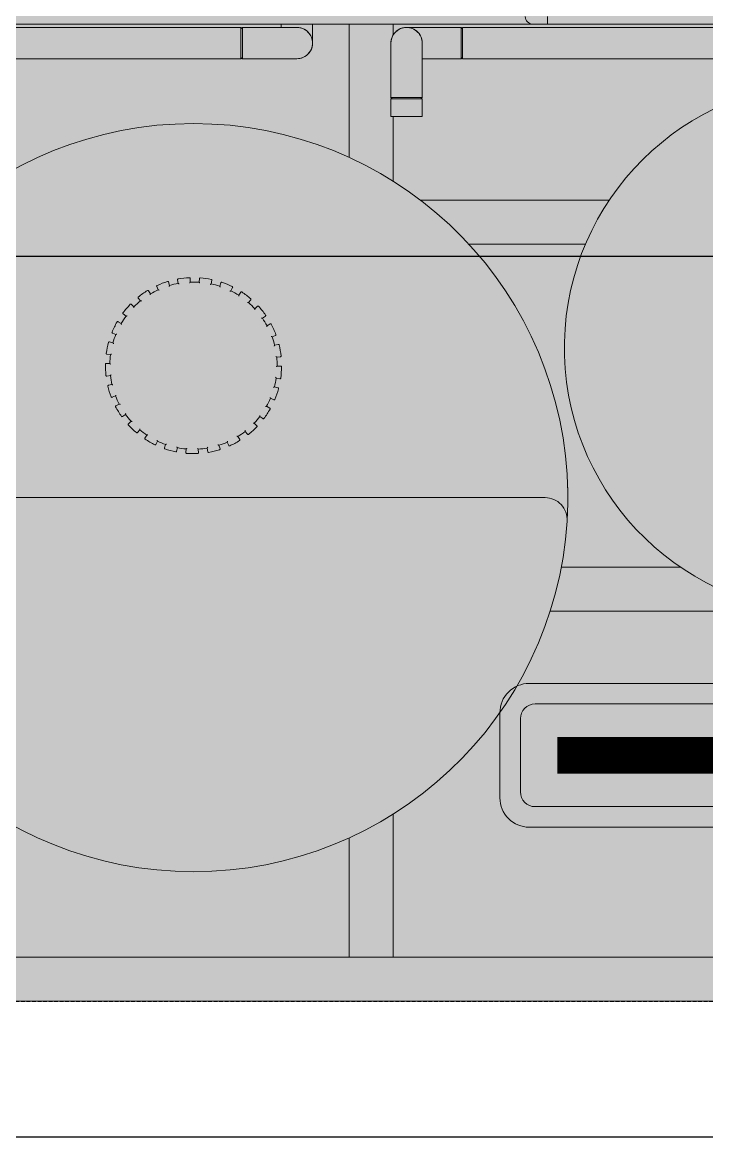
# Model space of a CAD drawing. Header units: centimetres. Extents: x 405564 to 502064, y 46284 to 60634.
# Drawn here: x 484817 to 484863.6, y 55890.3 to 55966.3 of the extents above; entities that cross this region are included whole.
import ezdxf

# ---------------------------------------------------------------- set-up
doc = ezdxf.new("R2010")
doc.units = ezdxf.units.CM
doc.linetypes.add('( Hidden )', pattern=[0.375, 0.25, -0.125])
doc.layers.get('0').update_dxf_attribs({"color": 8, "lineweight": 9})
for name, color, linetype, lineweight in [('0-KRCN-AYDINLATMA-130426', 8, 'Continuous', 9), ('0-KRCN-MİMARİ-220526', 8, 'Continuous', 9), ('Visible (ISO)', 8, 'Continuous', 18)]:
    doc.layers.add(name, color=color, linetype=linetype, lineweight=lineweight)
doc.layers.add('AS_NOT_MIMARI', color=8, linetype='Continuous')
doc.layers.add('AS_TAV', color=8, linetype='Continuous')

# ---------------------------------------------------------------- blocks, each defined once
blk = doc.blocks.new('YPL 064U 40OD00 8K89 149 MG 66')
at = {"layer": '0-KRCN-AYDINLATMA-130426'}
for points in [[(75.25, -2.9), (75.25, 2.9, 0.414214), (73.25, 4.9), (-73.25, 4.9, 0.414214), (-75.25, 2.9), (-75.25, -2.9, 0.414214), (-73.25, -4.9), (73.25, -4.9, 0.414214)], [(73.85, -2.5), (73.85, 2.5, 0.414214), (72.85, 3.5), (-72.85, 3.5, 0.414214), (-73.85, 2.5), (-73.85, -2.5, 0.414214), (-72.85, -3.5), (72.85, -3.5, 0.414214)]]:
    blk.add_lwpolyline(points, format="xyb", close=True, dxfattribs=at)
at = {"layer": '0-KRCN-AYDINLATMA-130426', "const_width": 2.508, "elevation": 1.254}
blk.add_lwpolyline([(-71.344, -0.008), (-45.351, -0.008)], dxfattribs=at)
blk = doc.blocks.new('G$C546873DE')
at = {"layer": '0-KRCN-AYDINLATMA-130426'}
blk.add_blockref('YPL 064U 40OD00 8K89 149 MG 66', (14360.68, 8782.296), dxfattribs=at)
blk = doc.blocks.new('A$Cdfb98813')
h = blk.add_hatch()
h.set_pattern_fill('ANGLE', color=256)
h.set_pattern_definition([(0, (-482318.783, -59032.118), (0, 6.985), [5.08, -1.905]), (90, (-482318.783, -59032.118), (-6.985, 4e-16), [5.08, -1.905])])
h.paths.add_polyline_path([(2235.139, -683), (325.139, -683), (325.139, -933.015), (2235.139, -933.015)])
h.paths.add_polyline_path([(800, -700), (900, -700), (900, -800), (800, -800)], flags=16)
h.paths.add_polyline_path([(1700, -700), (1800, -700), (1800, -800), (1700, -800)], flags=16)
at = {"linetype": '( Hidden )'}
blk.add_lwpolyline([(2235.139, -683), (325.139, -683), (325.139, -933.015), (2235.139, -933.015)], close=True, dxfattribs=at)
blk.add_lwpolyline([(2235.139, -683), (325.139, -683), (325.139, -933.015), (2235.139, -933.015)], close=True, dxfattribs=at)
at = {"layer": 'AS_TAV'}
blk.add_lwpolyline([(1880, -882.25), (621.002, -882.25), (621.002, -942.25), (1880, -942.25)], close=True, dxfattribs=at)
at = {"layer": 'Visible (ISO)'}
for p, q in [((1002.984, -866.415), (1002.984, -865.895)), ((1002.004, -866.415), (842.484, -866.415)), ((947.952, -866.635), (982.114, -866.635)), ((982.114, -868.768), (982.114, -866.635)), ((982.206, -866.635), (985.923, -866.635)), ((984.857, -866.415), (984.857, -866.635)), ((986.991, -866.415), (986.991, -867.702)), ((989.484, -866.415), (989.484, -875.498)), ((992.484, -866.415), (992.484, -867.144)), ((993.395, -866.635), (997.112, -866.635)), ((997.204, -868.768), (997.204, -866.635)), ((997.204, -866.635), (1021.181, -866.635)), ((1002.004, -866.415), (1002.984, -866.415)), ((1002.984, -866.415), (1056.964, -866.415)), ((992.327, -871.419), (992.327, -867.703)), ((994.461, -867.703), (994.461, -871.419)), ((947.952, -868.768), (982.114, -868.768)), ((985.923, -868.768), (982.206, -868.768)), ((997.112, -868.768), (994.461, -868.768)), ((997.204, -868.768), (1021.181, -868.768)), ((994.461, -871.512), (992.327, -871.512)), ((992.327, -872.701), (992.327, -871.512)), ((994.461, -872.701), (994.461, -871.512)), ((994.461, -872.701), (992.327, -872.701)), ((992.484, -872.701), (992.484, -877.121)), ((1007.2, -878.415), (994.347, -878.415)), ((1005.581, -881.415), (997.638, -881.415)), ((977.252, -884.224), (977.181, -883.985)), ((977.796, -883.837), (977.841, -884.083)), ((978.662, -883.992), (978.653, -883.742)), ((979.285, -883.752), (979.268, -884.001)), ((980.086, -884.117), (980.138, -883.873)), ((980.748, -884.039), (980.67, -884.276)), ((975.945, -884.8), (975.816, -884.586)), ((976.375, -884.29), (976.48, -884.517)), ((981.433, -884.592), (981.545, -884.368)), ((982.094, -884.681), (981.959, -884.892)), ((974.822, -885.683), (974.644, -885.508)), ((975.111, -885.082), (975.269, -885.276)), ((982.62, -885.387), (982.784, -885.199)), ((983.238, -885.638), (983.055, -885.808)), ((974.084, -886.164), (974.286, -886.312)), ((983.572, -886.453), (983.778, -886.311)), ((973.953, -886.818), (973.738, -886.692)), ((984.108, -886.85), (983.889, -886.969)), ((973.359, -887.467), (973.591, -887.56)), ((984.229, -887.721), (984.463, -887.635)), ((973.395, -888.133), (973.154, -888.065)), ((984.65, -888.239), (984.407, -888.3)), ((973.18, -889.546), (972.931, -889.54)), ((972.98, -888.909), (973.228, -888.942)), ((984.55, -889.114), (984.798, -889.089)), ((984.828, -889.72), (984.579, -889.719)), ((972.972, -890.401), (973.22, -890.371)), ((973.324, -890.967), (973.081, -891.023)), ((984.514, -890.542), (984.761, -890.58)), ((973.335, -891.847), (973.568, -891.757)), ((984.633, -891.199), (984.392, -891.135)), ((973.817, -892.308), (973.595, -892.423)), ((984.077, -892.582), (983.858, -892.461)), ((984.125, -891.917), (984.355, -892.014)), ((974.046, -893.158), (974.249, -893.012)), ((983.405, -893.151), (983.604, -893.303)), ((974.628, -893.485), (974.442, -893.651)), ((975.061, -894.251), (975.221, -894.059)), ((983.193, -893.784), (983.012, -893.612)), ((975.706, -894.423), (975.567, -894.63)), ((976.316, -895.057), (976.423, -894.832)), ((982.039, -894.728), (981.906, -894.517)), ((982.402, -894.168), (982.556, -894.365)), ((976.983, -895.063), (976.9, -895.299)), ((977.732, -895.526), (977.78, -895.281)), ((978.38, -895.366), (978.358, -895.614)), ((979.22, -895.627), (979.205, -895.378)), ((979.807, -895.311), (979.848, -895.558)), ((980.686, -895.356), (980.61, -895.118)), ((981.177, -894.904), (981.277, -895.132)), ((1002.832, -898.687), (954.926, -898.687)), ((1012.034, -903.415), (1003.937, -903.415)), ((1019.864, -906.415), (1003.18, -906.415)), ((992.484, -920.254), (992.484, -930.015)), ((989.484, -921.877), (989.484, -930.015)), ((842.484, -930.015), (1054.484, -930.015)), ((839.484, -933.015), (1057.484, -933.015))]:
    blk.add_line(p, q, dxfattribs=at)
for centre, radius, start, end in [((1002.004, -865.895), 0.52, 180, 270), ((985.924, -867.702), 1.067, 270, 90.06004), ((993.394, -867.702), 1.067, 359.93996, 179.99432), ((1022.248, -888.472), 18.1, 93.37893, 86.62107), ((978.879, -898.687), 25.5, 3.58332, 176.41668), ((976.42, -884.269), 0.05, 114.40442, 204.8859), ((978.879, -889.687), 6, 107.05781, 114.40442), ((977.133, -883.999), 0.05, 16.57633, 107.05781), ((978.879, -889.687), 5.7, 100.4859, 106.57633), ((977.845, -883.828), 0.05, 100.00442, 190.4859), ((978.879, -889.687), 6, 92.65781, 100.00442), ((978.603, -883.744), 0.05, 2.17633, 92.65781), ((978.879, -889.687), 5.7, 86.0859, 92.17633), ((979.335, -883.755), 0.05, 85.60442, 176.0859), ((978.879, -889.687), 6, 78.25781, 85.60442), ((978.879, -889.687), 5.7, 71.6859, 77.77633), ((980.09, -883.862), 0.05, 347.77633, 78.25781), ((980.796, -884.055), 0.05, 71.20442, 161.6859), ((978.879, -889.687), 6, 63.85781, 71.20442), ((978.879, -889.687), 6, 121.45781, 128.80442), ((975.774, -884.612), 0.05, 30.97633, 121.45781), ((978.879, -889.687), 5.7, 114.8859, 120.97633), ((978.879, -889.687), 5.7, 57.2859, 63.37633), ((981.5, -884.346), 0.05, 333.37633, 63.85781), ((982.136, -884.708), 0.05, 56.80442, 147.2859), ((978.879, -889.687), 6, 49.45781, 56.80442), ((978.879, -889.687), 6, 135.85781, 143.20442), ((974.609, -885.544), 0.05, 45.37633, 135.85781), ((978.879, -889.687), 5.7, 129.2859, 135.37633), ((975.15, -885.051), 0.05, 128.80442, 219.2859), ((978.879, -889.687), 5.7, 42.8859, 48.97633), ((982.746, -885.166), 0.05, 318.97633, 49.45781), ((983.272, -885.675), 0.05, 42.40442, 132.8859), ((978.879, -889.687), 6, 35.05781, 42.40442), ((978.879, -889.687), 5.7, 143.6859, 149.77633), ((974.114, -886.124), 0.05, 143.20442, 233.6859), ((978.879, -889.687), 5.7, 28.4859, 34.57633), ((983.749, -886.27), 0.05, 304.57633, 35.05781), ((978.879, -889.687), 6, 150.25781, 157.60442), ((973.712, -886.736), 0.05, 59.77633, 150.25781), ((984.132, -886.894), 0.05, 28.00442, 118.4859), ((978.879, -889.687), 6, 20.65781, 28.00442), ((973.377, -887.42), 0.05, 157.60442, 248.0859), ((978.879, -889.687), 5.7, 158.0859, 164.17633), ((978.879, -889.687), 5.7, 14.0859, 20.17633), ((984.446, -887.588), 0.05, 290.17633, 20.65781), ((978.879, -889.687), 6, 164.65781, 172.00442), ((973.141, -888.113), 0.05, 74.17633, 164.65781), ((984.662, -888.288), 0.05, 13.60442, 104.0859), ((978.879, -889.687), 6, 6.25781, 13.60442), ((972.929, -889.59), 0.05, 88.57633, 179.05781), ((972.987, -888.86), 0.05, 172.00442, 262.4859), ((978.879, -889.687), 5.7, 172.4859, 178.57633), ((978.879, -889.687), 5.7, 359.6859, 5.77633), ((984.793, -889.039), 0.05, 275.77633, 6.25781), ((978.879, -889.687), 6, 179.05781, 186.40442), ((978.879, -889.687), 6, 351.85781, 359.20442), ((984.828, -889.77), 0.05, 359.20442, 89.6859), ((972.966, -890.351), 0.05, 186.40442, 276.8859), ((973.092, -891.072), 0.05, 102.97633, 193.45781), ((978.879, -889.687), 5.7, 186.8859, 192.97633), ((978.879, -889.687), 5.7, 345.2859, 351.37633), ((984.769, -890.53), 0.05, 261.37633, 351.85781), ((978.879, -889.687), 6, 193.45781, 200.80442), ((973.317, -891.801), 0.05, 200.80442, 291.2859), ((978.879, -889.687), 5.7, 201.2859, 207.37633), ((978.879, -889.687), 6, 337.45781, 344.80442), ((984.621, -891.247), 0.05, 344.80442, 75.2859), ((973.618, -892.468), 0.05, 117.37633, 207.85781), ((978.879, -889.687), 6, 207.85781, 215.20442), ((978.879, -889.687), 5.7, 330.8859, 336.97633), ((984.052, -892.626), 0.05, 330.40442, 60.8859), ((984.374, -891.968), 0.05, 246.97633, 337.45781), ((974.017, -893.118), 0.05, 215.20442, 305.6859), ((978.879, -889.687), 5.7, 215.6859, 221.77633), ((978.879, -889.687), 5.7, 316.4859, 322.57633), ((983.634, -893.263), 0.05, 232.57633, 323.05781), ((978.879, -889.687), 6, 323.05781, 330.40442), ((974.475, -893.689), 0.05, 131.77633, 222.25781), ((978.879, -889.687), 6, 222.25781, 229.60442), ((978.879, -889.687), 5.7, 230.0859, 236.17633), ((978.879, -889.687), 6, 308.65781, 316.00442), ((983.159, -893.82), 0.05, 316.00442, 46.4859), ((975.023, -894.219), 0.05, 229.60442, 320.0859), ((975.608, -894.658), 0.05, 146.17633, 236.65781), ((978.879, -889.687), 6, 236.65781, 244.00442), ((978.879, -889.687), 5.7, 244.4859, 250.57633), ((978.879, -889.687), 6, 294.25781, 301.60442), ((978.879, -889.687), 5.7, 302.0859, 308.17633), ((981.997, -894.755), 0.05, 301.60442, 32.0859), ((982.595, -894.334), 0.05, 218.17633, 308.65781), ((976.271, -895.035), 0.05, 244.00442, 334.4859), ((976.947, -895.315), 0.05, 160.57633, 251.05781), ((978.879, -889.687), 6, 251.05781, 258.40442), ((977.683, -895.516), 0.05, 258.40442, 348.8859), ((978.879, -889.687), 5.7, 258.8859, 264.97633), ((978.407, -895.619), 0.05, 174.97633, 265.45781), ((979.17, -895.63), 0.05, 272.80442, 3.2859), ((978.879, -889.687), 5.7, 273.2859, 279.37633), ((979.897, -895.55), 0.05, 189.37633, 279.85781), ((978.879, -889.687), 6, 279.85781, 287.20442), ((978.879, -889.687), 5.7, 287.6859, 293.77633), ((980.639, -895.371), 0.05, 287.20442, 17.6859), ((981.323, -895.112), 0.05, 203.77633, 294.25781), ((978.879, -889.687), 6, 265.45781, 272.80442), ((1002.832, -900.187), 1.5, 356.41668, 90), ((978.879, -898.687), 25.5, 183.58332, 356.41668)]:
    blk.add_arc(centre, radius, start, end, dxfattribs=at)
for points in [[(982.206, -866.635), (982.175, -866.665), (982.144, -866.696), (982.114, -866.727)], [(997.204, -866.727), (997.173, -866.696), (997.143, -866.665), (997.112, -866.635)], [(992.327, -867.703), (992.327, -867.702), (992.327, -867.702), (992.327, -867.701)], [(982.114, -868.676), (982.144, -868.707), (982.175, -868.738), (982.206, -868.768)], [(982.206, -868.768), (982.206, -868.768), (982.206, -868.768), (982.206, -868.768)], [(985.924, -868.768), (985.923, -868.768), (985.923, -868.768), (985.923, -868.768)], [(997.112, -868.768), (997.143, -868.738), (997.173, -868.707), (997.204, -868.676)], [(992.327, -871.419), (992.327, -871.419), (992.327, -871.419), (992.327, -871.419)], [(992.327, -871.419), (992.358, -871.45), (992.389, -871.481), (992.42, -871.512)], [(994.369, -871.512), (994.399, -871.481), (994.43, -871.45), (994.461, -871.419)]]:
    blk.add_open_spline(points, degree=3, dxfattribs=at)
for points, knots in [([(982.206, -868.768), (982.207, -868.768), (982.207, -868.653), (982.207, -868.456), (982.208, -868.357), (982.208, -868.239), (982.208, -868.109), (982.208, -867.98), (982.208, -867.841), (982.208, -867.701), (982.208, -867.561), (982.208, -867.422), (982.208, -867.292), (982.208, -867.163), (982.208, -867.045), (982.207, -866.947), (982.207, -866.848), (982.207, -866.769), (982.207, -866.716), (982.207, -866.663), (982.206, -866.634), (982.206, -866.635)], [-1, -1, -1, -1, -0.875, -0.875, -0.875, -0.8125, -0.8125, -0.8125, -0.75, -0.75, -0.75, -0.6875, -0.6875, -0.6875, -0.625, -0.625, -0.625, -0.5625, -0.5625, -0.5625, -0.5000831, -0.5000831, -0.5000831, -0.5000831]), ([(985.923, -866.635), (986.063, -866.635), (986.201, -866.662), (986.33, -866.716), (986.46, -866.769), (986.577, -866.848), (986.676, -866.947), (986.875, -867.144), (986.989, -867.42), (986.99, -867.7), (986.99, -867.84), (986.963, -867.979), (986.909, -868.108), (986.855, -868.238), (986.777, -868.356), (986.678, -868.455), (986.579, -868.554), (986.461, -868.633), (986.332, -868.687), (986.202, -868.741), (986.064, -868.768), (985.924, -868.768), (985.924, -868.768), (985.924, -868.768), (985.924, -868.768)], [-0.4998539, -0.4998539, -0.4998539, -0.4998539, -0.4375, -0.4375, -0.4375, -0.375, -0.375, -0.375, -0.25, -0.25, -0.25, -0.1875, -0.1875, -0.1875, -0.125, -0.125, -0.125, -0.0625, -0.0625, -0.0625, 0, 0, 0, 0.0000157, 0.0000157, 0.0000157, 0.0000157]), ([(992.327, -867.701), (992.328, -867.422), (992.442, -867.145), (992.64, -866.948), (992.739, -866.849), (992.857, -866.77), (992.986, -866.717), (993.116, -866.663), (993.254, -866.636), (993.395, -866.636), (993.535, -866.636), (993.674, -866.664), (993.803, -866.717), (993.933, -866.771), (994.05, -866.85), (994.149, -866.949), (994.248, -867.048), (994.327, -867.167), (994.38, -867.295), (994.433, -867.423), (994.461, -867.563), (994.461, -867.703)], [-1, -1, -1, -1, -0.875, -0.875, -0.875, -0.8125, -0.8125, -0.8125, -0.75, -0.75, -0.75, -0.6875, -0.6875, -0.6875, -0.625, -0.625, -0.625, -0.5625, -0.5625, -0.5625, -0.5002593, -0.5002593, -0.5002593, -0.5002593]), ([(994.461, -867.757), (994.462, -867.739), (994.462, -867.721), (994.462, -867.704), (994.463, -867.563), (994.435, -867.425), (994.382, -867.295), (994.328, -867.165), (994.25, -867.048), (994.151, -866.948), (994.052, -866.849), (993.934, -866.77), (993.805, -866.717), (993.677, -866.663), (993.537, -866.635), (993.396, -866.635), (993.396, -866.635), (993.396, -866.635), (993.395, -866.635)], [-0.7579699, -0.7579699, -0.7579699, -0.7579699, -0.75, -0.75, -0.75, -0.6875, -0.6875, -0.6875, -0.625, -0.625, -0.625, -0.5625, -0.5625, -0.5625, -0.5, -0.5, -0.5, -0.4998864, -0.4998864, -0.4998864, -0.4998864]), ([(997.112, -866.635), (997.112, -866.635), (997.112, -866.635), (997.112, -866.635), (997.112, -866.635), (997.112, -866.663), (997.113, -866.717), (997.113, -866.77), (997.113, -866.849), (997.114, -866.948), (997.114, -867.146), (997.115, -867.423), (997.115, -867.703), (997.115, -867.842), (997.115, -867.981), (997.115, -868.111), (997.114, -868.24), (997.114, -868.357), (997.114, -868.457), (997.113, -868.556), (997.113, -868.634), (997.113, -868.688), (997.112, -868.741), (997.112, -868.768), (997.112, -868.768)], [-0.5002593, -0.5002593, -0.5002593, -0.5002593, -0.5, -0.5, -0.5, -0.4375, -0.4375, -0.4375, -0.375, -0.375, -0.375, -0.25, -0.25, -0.25, -0.1875, -0.1875, -0.1875, -0.125, -0.125, -0.125, -0.0625, -0.0625, -0.0625, -0.0001822, -0.0001822, -0.0001822, -0.0001822]), ([(994.461, -871.419), (994.461, -871.419), (994.461, -871.419), (994.461, -871.419), (994.461, -871.419), (994.433, -871.419), (994.38, -871.418), (994.327, -871.418), (994.248, -871.418), (994.149, -871.418), (993.952, -871.418), (993.675, -871.417), (993.396, -871.417), (993.256, -871.417), (993.117, -871.417), (992.987, -871.418), (992.858, -871.418), (992.74, -871.418), (992.641, -871.418), (992.541, -871.418), (992.463, -871.418), (992.409, -871.418), (992.355, -871.419), (992.328, -871.419), (992.327, -871.419), (992.327, -871.419), (992.327, -871.419), (992.327, -871.419)], [-0.5003432, -0.5003432, -0.5003432, -0.5003432, -0.5, -0.5, -0.5, -0.4375, -0.4375, -0.4375, -0.375, -0.375, -0.375, -0.25, -0.25, -0.25, -0.1875, -0.1875, -0.1875, -0.125, -0.125, -0.125, -0.0625, -0.0625, -0.0625, 0, 0, 0, 0.0000157, 0.0000157, 0.0000157, 0.0000157]), ([(977.252, -884.224), (977.252, -884.224), (977.252, -884.225), (977.25, -884.228), (977.249, -884.231), (977.245, -884.238), (977.242, -884.244), (977.236, -884.255), (977.233, -884.261), (977.226, -884.273), (977.223, -884.28), (977.219, -884.286), (977.219, -884.287), (977.219, -884.287)], [0.09561596, 0.09561596, 0.09561596, 0.09561596, 0.10978, 0.10978, 0.12595669, 0.12595669, 0.14752691, 0.14752691, 0.16882745, 0.16882745, 0.19123192, 0.19123192, 0.1916811, 0.1916811, 0.1916811, 0.1916811]), ([(977.841, -884.083), (977.841, -884.083), (977.842, -884.083), (977.845, -884.085), (977.848, -884.087), (977.854, -884.092), (977.859, -884.095), (977.87, -884.102), (977.875, -884.106), (977.887, -884.114), (977.893, -884.118), (977.899, -884.123), (977.899, -884.123), (977.9, -884.123)], [-0.09561596, -0.09561596, -0.09561596, -0.09561596, -0.08145192, -0.08145192, -0.06527524, -0.06527524, -0.04370502, -0.04370502, -0.02240448, -0.02240448, 0, 0, 0.00044918, 0.00044918, 0.00044918, 0.00044918]), ([(978.662, -883.992), (978.662, -883.992), (978.662, -883.992), (978.659, -883.995), (978.657, -883.997), (978.651, -884.003), (978.647, -884.008), (978.639, -884.017), (978.634, -884.022), (978.625, -884.032), (978.62, -884.038), (978.614, -884.043), (978.614, -884.044), (978.614, -884.044)], [0.09561596, 0.09561596, 0.09561596, 0.09561596, 0.10978, 0.10978, 0.12595669, 0.12595669, 0.14752691, 0.14752691, 0.16882745, 0.16882745, 0.19123192, 0.19123192, 0.1916811, 0.1916811, 0.1916811, 0.1916811]), ([(979.268, -884.001), (979.268, -884.001), (979.268, -884.001), (979.271, -884.004), (979.273, -884.006), (979.278, -884.013), (979.282, -884.017), (979.29, -884.027), (979.295, -884.032), (979.304, -884.043), (979.309, -884.048), (979.314, -884.054), (979.314, -884.054), (979.314, -884.054)], [-0.09561596, -0.09561596, -0.09561596, -0.09561596, -0.08145192, -0.08145192, -0.06527524, -0.06527524, -0.04370502, -0.04370502, -0.02240448, -0.02240448, 0, 0, 0.00044918, 0.00044918, 0.00044918, 0.00044918]), ([(980.086, -884.117), (980.086, -884.117), (980.085, -884.117), (980.082, -884.119), (980.079, -884.121), (980.072, -884.125), (980.067, -884.129), (980.057, -884.135), (980.051, -884.139), (980.039, -884.147), (980.033, -884.151), (980.026, -884.155), (980.026, -884.155), (980.026, -884.155)], [0.09561596, 0.09561596, 0.09561596, 0.09561596, 0.10978, 0.10978, 0.12595669, 0.12595669, 0.14752691, 0.14752691, 0.16882745, 0.16882745, 0.19123192, 0.19123192, 0.1916811, 0.1916811, 0.1916811, 0.1916811]), ([(975.945, -884.8), (975.945, -884.8), (975.945, -884.801), (975.944, -884.805), (975.943, -884.808), (975.941, -884.816), (975.94, -884.822), (975.937, -884.834), (975.935, -884.84), (975.932, -884.854), (975.93, -884.861), (975.928, -884.869), (975.928, -884.869), (975.928, -884.869)], [0.09561596, 0.09561596, 0.09561596, 0.09561596, 0.10978, 0.10978, 0.12595669, 0.12595669, 0.14752691, 0.14752691, 0.16882745, 0.16882745, 0.19123192, 0.19123192, 0.1916811, 0.1916811, 0.1916811, 0.1916811]), ([(976.48, -884.517), (976.48, -884.517), (976.481, -884.517), (976.484, -884.518), (976.487, -884.519), (976.495, -884.522), (976.501, -884.524), (976.512, -884.529), (976.519, -884.531), (976.532, -884.536), (976.539, -884.538), (976.546, -884.541), (976.546, -884.541), (976.547, -884.541)], [-0.09561596, -0.09561596, -0.09561596, -0.09561596, -0.08145192, -0.08145192, -0.06527524, -0.06527524, -0.04370502, -0.04370502, -0.02240448, -0.02240448, 0, 0, 0.00044918, 0.00044918, 0.00044918, 0.00044918]), ([(980.67, -884.276), (980.67, -884.276), (980.67, -884.277), (980.672, -884.28), (980.673, -884.283), (980.677, -884.29), (980.68, -884.296), (980.685, -884.307), (980.688, -884.313), (980.695, -884.326), (980.698, -884.332), (980.701, -884.339), (980.701, -884.339), (980.701, -884.34)], [-0.09561596, -0.09561596, -0.09561596, -0.09561596, -0.08145192, -0.08145192, -0.06527524, -0.06527524, -0.04370502, -0.04370502, -0.02240448, -0.02240448, 0, 0, 0.00044918, 0.00044918, 0.00044918, 0.00044918]), ([(981.433, -884.592), (981.433, -884.592), (981.432, -884.592), (981.429, -884.593), (981.426, -884.594), (981.418, -884.597), (981.412, -884.599), (981.4, -884.603), (981.394, -884.605), (981.38, -884.609), (981.373, -884.612), (981.366, -884.614), (981.366, -884.614), (981.366, -884.614)], [0.09561596, 0.09561596, 0.09561596, 0.09561596, 0.10978, 0.10978, 0.12595669, 0.12595669, 0.14752691, 0.14752691, 0.16882745, 0.16882745, 0.19123192, 0.19123192, 0.1916811, 0.1916811, 0.1916811, 0.1916811]), ([(981.959, -884.892), (981.959, -884.892), (981.959, -884.892), (981.96, -884.896), (981.961, -884.899), (981.963, -884.907), (981.964, -884.913), (981.967, -884.925), (981.968, -884.932), (981.971, -884.946), (981.972, -884.953), (981.974, -884.961), (981.974, -884.961), (981.974, -884.961)], [-0.09561596, -0.09561596, -0.09561596, -0.09561596, -0.08145192, -0.08145192, -0.06527524, -0.06527524, -0.04370502, -0.04370502, -0.02240448, -0.02240448, 0, 0, 0.00044918, 0.00044918, 0.00044918, 0.00044918]), ([(974.822, -885.683), (974.822, -885.683), (974.822, -885.684), (974.822, -885.688), (974.822, -885.691), (974.822, -885.699), (974.822, -885.705), (974.822, -885.718), (974.822, -885.725), (974.822, -885.739), (974.822, -885.746), (974.822, -885.754), (974.822, -885.754), (974.822, -885.754)], [0.09561596, 0.09561596, 0.09561596, 0.09561596, 0.10978, 0.10978, 0.12595669, 0.12595669, 0.14752691, 0.14752691, 0.16882745, 0.16882745, 0.19123192, 0.19123192, 0.1916811, 0.1916811, 0.1916811, 0.1916811]), ([(975.269, -885.276), (975.269, -885.276), (975.27, -885.276), (975.274, -885.276), (975.277, -885.276), (975.285, -885.277), (975.291, -885.278), (975.304, -885.279), (975.311, -885.28), (975.325, -885.281), (975.332, -885.282), (975.34, -885.283), (975.34, -885.283), (975.34, -885.283)], [-0.09561596, -0.09561596, -0.09561596, -0.09561596, -0.08145192, -0.08145192, -0.06527524, -0.06527524, -0.04370502, -0.04370502, -0.02240448, -0.02240448, 0, 0, 0.00044918, 0.00044918, 0.00044918, 0.00044918]), ([(982.62, -885.387), (982.62, -885.387), (982.619, -885.387), (982.615, -885.387), (982.612, -885.388), (982.604, -885.388), (982.598, -885.389), (982.586, -885.39), (982.579, -885.39), (982.565, -885.391), (982.557, -885.392), (982.55, -885.392), (982.549, -885.392), (982.549, -885.392)], [0.09561596, 0.09561596, 0.09561596, 0.09561596, 0.10978, 0.10978, 0.12595669, 0.12595669, 0.14752691, 0.14752691, 0.16882745, 0.16882745, 0.19123192, 0.19123192, 0.1916811, 0.1916811, 0.1916811, 0.1916811]), ([(974.286, -886.312), (974.286, -886.312), (974.287, -886.312), (974.29, -886.311), (974.293, -886.311), (974.302, -886.309), (974.307, -886.309), (974.32, -886.307), (974.327, -886.306), (974.341, -886.304), (974.348, -886.302), (974.355, -886.301), (974.356, -886.301), (974.356, -886.301)], [-0.09561596, -0.09561596, -0.09561596, -0.09561596, -0.08145192, -0.08145192, -0.06527524, -0.06527524, -0.04370502, -0.04370502, -0.02240448, -0.02240448, 0, 0, 0.00044918, 0.00044918, 0.00044918, 0.00044918]), ([(983.055, -885.808), (983.055, -885.808), (983.055, -885.809), (983.055, -885.813), (983.055, -885.816), (983.055, -885.824), (983.054, -885.83), (983.054, -885.843), (983.054, -885.85), (983.053, -885.864), (983.053, -885.871), (983.052, -885.879), (983.052, -885.879), (983.052, -885.879)], [-0.09561596, -0.09561596, -0.09561596, -0.09561596, -0.08145192, -0.08145192, -0.06527524, -0.06527524, -0.04370502, -0.04370502, -0.02240448, -0.02240448, 0, 0, 0.00044918, 0.00044918, 0.00044918, 0.00044918]), ([(983.572, -886.453), (983.572, -886.453), (983.571, -886.452), (983.567, -886.452), (983.564, -886.451), (983.556, -886.45), (983.55, -886.449), (983.538, -886.446), (983.531, -886.445), (983.517, -886.443), (983.51, -886.441), (983.502, -886.44), (983.502, -886.44), (983.502, -886.44)], [0.09561596, 0.09561596, 0.09561596, 0.09561596, 0.10978, 0.10978, 0.12595669, 0.12595669, 0.14752691, 0.14752691, 0.16882745, 0.16882745, 0.19123192, 0.19123192, 0.1916811, 0.1916811, 0.1916811, 0.1916811]), ([(973.953, -886.818), (973.953, -886.818), (973.954, -886.819), (973.955, -886.823), (973.955, -886.826), (973.958, -886.834), (973.959, -886.839), (973.962, -886.852), (973.964, -886.858), (973.968, -886.872), (973.97, -886.879), (973.972, -886.886), (973.972, -886.887), (973.972, -886.887)], [0.09561596, 0.09561596, 0.09561596, 0.09561596, 0.10978, 0.10978, 0.12595669, 0.12595669, 0.14752691, 0.14752691, 0.16882745, 0.16882745, 0.19123192, 0.19123192, 0.1916811, 0.1916811, 0.1916811, 0.1916811]), ([(983.889, -886.969), (983.889, -886.969), (983.888, -886.97), (983.887, -886.973), (983.886, -886.976), (983.884, -886.984), (983.882, -886.99), (983.879, -887.002), (983.877, -887.008), (983.873, -887.022), (983.871, -887.029), (983.868, -887.036), (983.868, -887.037), (983.868, -887.037)], [-0.09561596, -0.09561596, -0.09561596, -0.09561596, -0.08145192, -0.08145192, -0.06527524, -0.06527524, -0.04370502, -0.04370502, -0.02240448, -0.02240448, 0, 0, 0.00044918, 0.00044918, 0.00044918, 0.00044918]), ([(973.591, -887.56), (973.591, -887.56), (973.591, -887.56), (973.595, -887.558), (973.598, -887.557), (973.605, -887.554), (973.611, -887.552), (973.622, -887.547), (973.629, -887.544), (973.642, -887.538), (973.648, -887.536), (973.655, -887.533), (973.656, -887.533), (973.656, -887.532)], [-0.09561596, -0.09561596, -0.09561596, -0.09561596, -0.08145192, -0.08145192, -0.06527524, -0.06527524, -0.04370502, -0.04370502, -0.02240448, -0.02240448, 0, 0, 0.00044918, 0.00044918, 0.00044918, 0.00044918]), ([(984.229, -887.721), (984.229, -887.721), (984.228, -887.721), (984.225, -887.719), (984.222, -887.718), (984.214, -887.715), (984.209, -887.712), (984.198, -887.707), (984.191, -887.704), (984.179, -887.698), (984.172, -887.695), (984.165, -887.692), (984.165, -887.692), (984.164, -887.692)], [0.09561596, 0.09561596, 0.09561596, 0.09561596, 0.10978, 0.10978, 0.12595669, 0.12595669, 0.14752691, 0.14752691, 0.16882745, 0.16882745, 0.19123192, 0.19123192, 0.1916811, 0.1916811, 0.1916811, 0.1916811]), ([(973.395, -888.133), (973.395, -888.133), (973.395, -888.134), (973.397, -888.137), (973.398, -888.14), (973.402, -888.147), (973.405, -888.152), (973.412, -888.163), (973.415, -888.169), (973.422, -888.182), (973.425, -888.188), (973.429, -888.195), (973.429, -888.195), (973.429, -888.195)], [0.09561596, 0.09561596, 0.09561596, 0.09561596, 0.10978, 0.10978, 0.12595669, 0.12595669, 0.14752691, 0.14752691, 0.16882745, 0.16882745, 0.19123192, 0.19123192, 0.1916811, 0.1916811, 0.1916811, 0.1916811]), ([(984.407, -888.3), (984.407, -888.3), (984.407, -888.301), (984.405, -888.304), (984.403, -888.307), (984.399, -888.314), (984.396, -888.319), (984.39, -888.33), (984.386, -888.336), (984.379, -888.348), (984.375, -888.354), (984.371, -888.361), (984.371, -888.361), (984.371, -888.361)], [-0.09561596, -0.09561596, -0.09561596, -0.09561596, -0.08145192, -0.08145192, -0.06527524, -0.06527524, -0.04370502, -0.04370502, -0.02240448, -0.02240448, 0, 0, 0.00044918, 0.00044918, 0.00044918, 0.00044918]), ([(973.18, -889.546), (973.18, -889.546), (973.181, -889.546), (973.184, -889.549), (973.186, -889.551), (973.191, -889.557), (973.196, -889.562), (973.204, -889.571), (973.209, -889.576), (973.219, -889.586), (973.224, -889.591), (973.229, -889.597), (973.229, -889.597), (973.229, -889.597)], [0.09561596, 0.09561596, 0.09561596, 0.09561596, 0.10978, 0.10978, 0.12595669, 0.12595669, 0.14752691, 0.14752691, 0.16882745, 0.16882745, 0.19123192, 0.19123192, 0.1916811, 0.1916811, 0.1916811, 0.1916811]), ([(973.228, -888.942), (973.228, -888.942), (973.228, -888.941), (973.231, -888.939), (973.234, -888.937), (973.24, -888.932), (973.245, -888.929), (973.255, -888.921), (973.26, -888.917), (973.272, -888.908), (973.278, -888.904), (973.284, -888.899), (973.284, -888.899), (973.284, -888.899)], [-0.09561596, -0.09561596, -0.09561596, -0.09561596, -0.08145192, -0.08145192, -0.06527524, -0.06527524, -0.04370502, -0.04370502, -0.02240448, -0.02240448, 0, 0, 0.00044918, 0.00044918, 0.00044918, 0.00044918]), ([(984.55, -889.114), (984.55, -889.114), (984.549, -889.113), (984.546, -889.111), (984.544, -889.109), (984.537, -889.104), (984.533, -889.1), (984.523, -889.092), (984.518, -889.088), (984.507, -889.079), (984.501, -889.074), (984.495, -889.069), (984.495, -889.069), (984.495, -889.069)], [0.09561596, 0.09561596, 0.09561596, 0.09561596, 0.10978, 0.10978, 0.12595669, 0.12595669, 0.14752691, 0.14752691, 0.16882745, 0.16882745, 0.19123192, 0.19123192, 0.1916811, 0.1916811, 0.1916811, 0.1916811]), ([(973.22, -890.371), (973.22, -890.371), (973.22, -890.37), (973.223, -890.367), (973.224, -890.365), (973.23, -890.358), (973.233, -890.354), (973.241, -890.344), (973.245, -890.338), (973.254, -890.327), (973.259, -890.321), (973.263, -890.315), (973.264, -890.315), (973.264, -890.315)], [-0.09561596, -0.09561596, -0.09561596, -0.09561596, -0.08145192, -0.08145192, -0.06527524, -0.06527524, -0.04370502, -0.04370502, -0.02240448, -0.02240448, 0, 0, 0.00044918, 0.00044918, 0.00044918, 0.00044918]), ([(984.579, -889.719), (984.579, -889.719), (984.578, -889.719), (984.575, -889.722), (984.573, -889.724), (984.567, -889.73), (984.563, -889.734), (984.554, -889.743), (984.549, -889.748), (984.539, -889.758), (984.534, -889.763), (984.528, -889.768), (984.528, -889.768), (984.528, -889.768)], [-0.09561596, -0.09561596, -0.09561596, -0.09561596, -0.08145192, -0.08145192, -0.06527524, -0.06527524, -0.04370502, -0.04370502, -0.02240448, -0.02240448, 0, 0, 0.00044918, 0.00044918, 0.00044918, 0.00044918]), ([(973.324, -890.967), (973.324, -890.967), (973.325, -890.968), (973.328, -890.97), (973.331, -890.971), (973.338, -890.976), (973.343, -890.979), (973.353, -890.986), (973.359, -890.989), (973.371, -890.997), (973.378, -891.001), (973.384, -891.005), (973.384, -891.005), (973.384, -891.005)], [0.09561596, 0.09561596, 0.09561596, 0.09561596, 0.10978, 0.10978, 0.12595669, 0.12595669, 0.14752691, 0.14752691, 0.16882745, 0.16882745, 0.19123192, 0.19123192, 0.1916811, 0.1916811, 0.1916811, 0.1916811]), ([(984.514, -890.542), (984.514, -890.542), (984.514, -890.541), (984.511, -890.538), (984.51, -890.536), (984.505, -890.529), (984.501, -890.524), (984.494, -890.514), (984.49, -890.509), (984.481, -890.498), (984.477, -890.491), (984.472, -890.485), (984.472, -890.485), (984.472, -890.485)], [0.09561596, 0.09561596, 0.09561596, 0.09561596, 0.10978, 0.10978, 0.12595669, 0.12595669, 0.14752691, 0.14752691, 0.16882745, 0.16882745, 0.19123192, 0.19123192, 0.1916811, 0.1916811, 0.1916811, 0.1916811]), ([(973.568, -891.757), (973.568, -891.757), (973.568, -891.756), (973.569, -891.752), (973.571, -891.75), (973.574, -891.742), (973.576, -891.737), (973.581, -891.725), (973.584, -891.719), (973.59, -891.706), (973.593, -891.699), (973.596, -891.692), (973.596, -891.692), (973.596, -891.692)], [-0.09561596, -0.09561596, -0.09561596, -0.09561596, -0.08145192, -0.08145192, -0.06527524, -0.06527524, -0.04370502, -0.04370502, -0.02240448, -0.02240448, 0, 0, 0.00044918, 0.00044918, 0.00044918, 0.00044918]), ([(984.392, -891.135), (984.392, -891.135), (984.391, -891.136), (984.388, -891.138), (984.385, -891.139), (984.378, -891.143), (984.373, -891.146), (984.362, -891.153), (984.356, -891.156), (984.344, -891.163), (984.337, -891.167), (984.331, -891.171), (984.331, -891.171), (984.33, -891.171)], [-0.09561596, -0.09561596, -0.09561596, -0.09561596, -0.08145192, -0.08145192, -0.06527524, -0.06527524, -0.04370502, -0.04370502, -0.02240448, -0.02240448, 0, 0, 0.00044918, 0.00044918, 0.00044918, 0.00044918]), ([(973.817, -892.308), (973.817, -892.308), (973.818, -892.309), (973.821, -892.31), (973.824, -892.311), (973.832, -892.313), (973.838, -892.315), (973.85, -892.319), (973.856, -892.321), (973.87, -892.325), (973.877, -892.327), (973.884, -892.33), (973.884, -892.33), (973.885, -892.33)], [0.09561596, 0.09561596, 0.09561596, 0.09561596, 0.10978, 0.10978, 0.12595669, 0.12595669, 0.14752691, 0.14752691, 0.16882745, 0.16882745, 0.19123192, 0.19123192, 0.1916811, 0.1916811, 0.1916811, 0.1916811]), ([(983.858, -892.461), (983.858, -892.461), (983.858, -892.461), (983.854, -892.462), (983.851, -892.463), (983.843, -892.465), (983.837, -892.467), (983.825, -892.47), (983.819, -892.472), (983.805, -892.476), (983.798, -892.478), (983.791, -892.48), (983.79, -892.48), (983.79, -892.48)], [-0.09561596, -0.09561596, -0.09561596, -0.09561596, -0.08145192, -0.08145192, -0.06527524, -0.06527524, -0.04370502, -0.04370502, -0.02240448, -0.02240448, 0, 0, 0.00044918, 0.00044918, 0.00044918, 0.00044918]), ([(984.125, -891.917), (984.125, -891.917), (984.124, -891.916), (984.123, -891.912), (984.122, -891.91), (984.119, -891.902), (984.116, -891.896), (984.112, -891.885), (984.109, -891.879), (984.104, -891.865), (984.101, -891.858), (984.098, -891.851), (984.098, -891.851), (984.098, -891.851)], [0.09561596, 0.09561596, 0.09561596, 0.09561596, 0.10978, 0.10978, 0.12595669, 0.12595669, 0.14752691, 0.14752691, 0.16882745, 0.16882745, 0.19123192, 0.19123192, 0.1916811, 0.1916811, 0.1916811, 0.1916811]), ([(974.249, -893.012), (974.249, -893.012), (974.249, -893.012), (974.25, -893.008), (974.25, -893.005), (974.252, -892.997), (974.253, -892.991), (974.255, -892.978), (974.256, -892.972), (974.258, -892.958), (974.259, -892.95), (974.261, -892.943), (974.261, -892.943), (974.261, -892.943)], [-0.09561596, -0.09561596, -0.09561596, -0.09561596, -0.08145192, -0.08145192, -0.06527524, -0.06527524, -0.04370502, -0.04370502, -0.02240448, -0.02240448, 0, 0, 0.00044918, 0.00044918, 0.00044918, 0.00044918]), ([(983.405, -893.151), (983.405, -893.151), (983.405, -893.15), (983.405, -893.147), (983.404, -893.144), (983.403, -893.135), (983.402, -893.13), (983.401, -893.117), (983.4, -893.11), (983.398, -893.096), (983.397, -893.089), (983.396, -893.081), (983.396, -893.081), (983.396, -893.081)], [0.09561596, 0.09561596, 0.09561596, 0.09561596, 0.10978, 0.10978, 0.12595669, 0.12595669, 0.14752691, 0.14752691, 0.16882745, 0.16882745, 0.19123192, 0.19123192, 0.1916811, 0.1916811, 0.1916811, 0.1916811]), ([(974.628, -893.485), (974.628, -893.485), (974.629, -893.485), (974.633, -893.485), (974.635, -893.485), (974.644, -893.486), (974.65, -893.486), (974.662, -893.487), (974.669, -893.487), (974.683, -893.488), (974.691, -893.488), (974.698, -893.489), (974.698, -893.489), (974.699, -893.489)], [0.09561596, 0.09561596, 0.09561596, 0.09561596, 0.10978, 0.10978, 0.12595669, 0.12595669, 0.14752691, 0.14752691, 0.16882745, 0.16882745, 0.19123192, 0.19123192, 0.1916811, 0.1916811, 0.1916811, 0.1916811]), ([(975.221, -894.059), (975.221, -894.059), (975.221, -894.058), (975.221, -894.055), (975.221, -894.052), (975.22, -894.043), (975.219, -894.038), (975.218, -894.025), (975.218, -894.018), (975.217, -894.004), (975.216, -893.997), (975.215, -893.989), (975.215, -893.989), (975.215, -893.989)], [-0.09561596, -0.09561596, -0.09561596, -0.09561596, -0.08145192, -0.08145192, -0.06527524, -0.06527524, -0.04370502, -0.04370502, -0.02240448, -0.02240448, 0, 0, 0.00044918, 0.00044918, 0.00044918, 0.00044918]), ([(982.402, -894.168), (982.402, -894.168), (982.402, -894.167), (982.402, -894.164), (982.403, -894.161), (982.404, -894.152), (982.404, -894.146), (982.406, -894.134), (982.407, -894.127), (982.408, -894.113), (982.409, -894.106), (982.41, -894.098), (982.41, -894.098), (982.41, -894.098)], [0.09561596, 0.09561596, 0.09561596, 0.09561596, 0.10978, 0.10978, 0.12595669, 0.12595669, 0.14752691, 0.14752691, 0.16882745, 0.16882745, 0.19123192, 0.19123192, 0.1916811, 0.1916811, 0.1916811, 0.1916811]), ([(983.012, -893.612), (983.012, -893.612), (983.011, -893.612), (983.008, -893.612), (983.005, -893.612), (982.996, -893.612), (982.99, -893.613), (982.978, -893.613), (982.971, -893.613), (982.957, -893.613), (982.949, -893.614), (982.942, -893.614), (982.942, -893.614), (982.941, -893.614)], [-0.09561596, -0.09561596, -0.09561596, -0.09561596, -0.08145192, -0.08145192, -0.06527524, -0.06527524, -0.04370502, -0.04370502, -0.02240448, -0.02240448, 0, 0, 0.00044918, 0.00044918, 0.00044918, 0.00044918]), ([(975.706, -894.423), (975.706, -894.423), (975.707, -894.423), (975.71, -894.422), (975.713, -894.421), (975.722, -894.42), (975.727, -894.418), (975.74, -894.416), (975.746, -894.415), (975.76, -894.412), (975.768, -894.41), (975.775, -894.409), (975.775, -894.409), (975.775, -894.409)], [0.09561596, 0.09561596, 0.09561596, 0.09561596, 0.10978, 0.10978, 0.12595669, 0.12595669, 0.14752691, 0.14752691, 0.16882745, 0.16882745, 0.19123192, 0.19123192, 0.1916811, 0.1916811, 0.1916811, 0.1916811]), ([(976.423, -894.832), (976.423, -894.832), (976.423, -894.831), (976.422, -894.827), (976.421, -894.824), (976.418, -894.816), (976.416, -894.811), (976.412, -894.799), (976.41, -894.793), (976.405, -894.779), (976.403, -894.772), (976.4, -894.765), (976.4, -894.765), (976.4, -894.765)], [-0.09561596, -0.09561596, -0.09561596, -0.09561596, -0.08145192, -0.08145192, -0.06527524, -0.06527524, -0.04370502, -0.04370502, -0.02240448, -0.02240448, 0, 0, 0.00044918, 0.00044918, 0.00044918, 0.00044918]), ([(981.177, -894.904), (981.177, -894.904), (981.177, -894.903), (981.178, -894.899), (981.179, -894.897), (981.183, -894.889), (981.185, -894.883), (981.189, -894.871), (981.192, -894.865), (981.197, -894.852), (981.199, -894.845), (981.202, -894.838), (981.202, -894.838), (981.202, -894.838)], [0.09561596, 0.09561596, 0.09561596, 0.09561596, 0.10978, 0.10978, 0.12595669, 0.12595669, 0.14752691, 0.14752691, 0.16882745, 0.16882745, 0.19123192, 0.19123192, 0.1916811, 0.1916811, 0.1916811, 0.1916811]), ([(981.906, -894.517), (981.906, -894.517), (981.906, -894.517), (981.902, -894.516), (981.899, -894.515), (981.891, -894.513), (981.885, -894.512), (981.873, -894.509), (981.866, -894.507), (981.852, -894.504), (981.845, -894.503), (981.838, -894.501), (981.838, -894.501), (981.837, -894.501)], [-0.09561596, -0.09561596, -0.09561596, -0.09561596, -0.08145192, -0.08145192, -0.06527524, -0.06527524, -0.04370502, -0.04370502, -0.02240448, -0.02240448, 0, 0, 0.00044918, 0.00044918, 0.00044918, 0.00044918]), ([(976.983, -895.063), (976.983, -895.063), (976.984, -895.063), (976.987, -895.061), (976.99, -895.06), (976.998, -895.056), (977.003, -895.054), (977.014, -895.048), (977.02, -895.045), (977.033, -895.039), (977.04, -895.036), (977.047, -895.032), (977.047, -895.032), (977.047, -895.032)], [0.09561596, 0.09561596, 0.09561596, 0.09561596, 0.10978, 0.10978, 0.12595669, 0.12595669, 0.14752691, 0.14752691, 0.16882745, 0.16882745, 0.19123192, 0.19123192, 0.1916811, 0.1916811, 0.1916811, 0.1916811]), ([(977.78, -895.281), (977.78, -895.281), (977.779, -895.28), (977.777, -895.277), (977.776, -895.274), (977.771, -895.267), (977.768, -895.262), (977.761, -895.252), (977.757, -895.246), (977.749, -895.234), (977.745, -895.228), (977.741, -895.222), (977.741, -895.222), (977.741, -895.222)], [-0.09561596, -0.09561596, -0.09561596, -0.09561596, -0.08145192, -0.08145192, -0.06527524, -0.06527524, -0.04370502, -0.04370502, -0.02240448, -0.02240448, 0, 0, 0.00044918, 0.00044918, 0.00044918, 0.00044918]), ([(978.38, -895.366), (978.38, -895.366), (978.38, -895.365), (978.383, -895.363), (978.385, -895.361), (978.392, -895.355), (978.396, -895.351), (978.406, -895.343), (978.411, -895.339), (978.422, -895.33), (978.428, -895.325), (978.434, -895.32), (978.434, -895.32), (978.434, -895.32)], [0.09561596, 0.09561596, 0.09561596, 0.09561596, 0.10978, 0.10978, 0.12595669, 0.12595669, 0.14752691, 0.14752691, 0.16882745, 0.16882745, 0.19123192, 0.19123192, 0.1916811, 0.1916811, 0.1916811, 0.1916811]), ([(979.205, -895.378), (979.205, -895.378), (979.205, -895.377), (979.202, -895.375), (979.2, -895.373), (979.193, -895.367), (979.189, -895.363), (979.18, -895.355), (979.175, -895.351), (979.164, -895.341), (979.158, -895.336), (979.153, -895.331), (979.153, -895.331), (979.153, -895.331)], [-0.09561596, -0.09561596, -0.09561596, -0.09561596, -0.08145192, -0.08145192, -0.06527524, -0.06527524, -0.04370502, -0.04370502, -0.02240448, -0.02240448, 0, 0, 0.00044918, 0.00044918, 0.00044918, 0.00044918]), ([(979.807, -895.311), (979.807, -895.311), (979.808, -895.311), (979.81, -895.307), (979.812, -895.305), (979.817, -895.298), (979.82, -895.293), (979.827, -895.283), (979.831, -895.278), (979.84, -895.266), (979.844, -895.26), (979.848, -895.254), (979.848, -895.254), (979.848, -895.254)], [0.09561596, 0.09561596, 0.09561596, 0.09561596, 0.10978, 0.10978, 0.12595669, 0.12595669, 0.14752691, 0.14752691, 0.16882745, 0.16882745, 0.19123192, 0.19123192, 0.1916811, 0.1916811, 0.1916811, 0.1916811]), ([(980.61, -895.118), (980.61, -895.118), (980.609, -895.118), (980.606, -895.116), (980.604, -895.115), (980.596, -895.111), (980.591, -895.108), (980.58, -895.102), (980.574, -895.099), (980.561, -895.092), (980.554, -895.089), (980.548, -895.086), (980.548, -895.085), (980.547, -895.085)], [-0.09561596, -0.09561596, -0.09561596, -0.09561596, -0.08145192, -0.08145192, -0.06527524, -0.06527524, -0.04370502, -0.04370502, -0.02240448, -0.02240448, 0, 0, 0.00044918, 0.00044918, 0.00044918, 0.00044918]), ([(1004.329, -897.094), (1004.335, -897.196), (1004.341, -897.297), (1004.346, -897.398), (1004.346, -897.4), (1004.346, -897.402), (1004.346, -897.404), (1004.351, -897.503), (1004.356, -897.602), (1004.36, -897.7), (1004.36, -897.704), (1004.36, -897.709), (1004.36, -897.714), (1004.362, -897.759), (1004.363, -897.805), (1004.365, -897.85), (1004.365, -897.856), (1004.365, -897.862), (1004.365, -897.868), (1004.367, -897.911), (1004.368, -897.954), (1004.369, -897.997), (1004.37, -898.004), (1004.37, -898.012), (1004.37, -898.019), (1004.371, -898.069), (1004.372, -898.118), (1004.373, -898.167), (1004.374, -898.207), (1004.375, -898.246), (1004.375, -898.285), (1004.376, -898.294), (1004.376, -898.303), (1004.376, -898.312), (1004.377, -898.36), (1004.377, -898.408), (1004.378, -898.455), (1004.378, -898.491), (1004.378, -898.527), (1004.378, -898.563), (1004.378, -898.573), (1004.378, -898.584), (1004.378, -898.594), (1004.379, -898.629), (1004.379, -898.663), (1004.379, -898.698), (1004.379, -898.709), (1004.379, -898.72), (1004.379, -898.731), (1004.379, -898.764), (1004.378, -898.797), (1004.378, -898.83), (1004.378, -898.841), (1004.378, -898.853), (1004.378, -898.864), (1004.378, -898.896), (1004.378, -898.927), (1004.377, -898.958), (1004.377, -899), (1004.376, -899.041), (1004.376, -899.081), (1004.375, -899.093), (1004.375, -899.104), (1004.375, -899.116), (1004.374, -899.184), (1004.373, -899.25), (1004.371, -899.314), (1004.371, -899.325), (1004.37, -899.336), (1004.37, -899.347), (1004.369, -899.383), (1004.368, -899.419), (1004.367, -899.454), (1004.366, -899.479), (1004.366, -899.504), (1004.365, -899.528), (1004.364, -899.538), (1004.364, -899.547), (1004.364, -899.557), (1004.363, -899.581), (1004.362, -899.604), (1004.361, -899.627), (1004.361, -899.636), (1004.361, -899.645), (1004.36, -899.654), (1004.359, -899.677), (1004.359, -899.699), (1004.358, -899.72), (1004.357, -899.728), (1004.357, -899.736), (1004.357, -899.744), (1004.356, -899.765), (1004.355, -899.786), (1004.354, -899.806), (1004.354, -899.813), (1004.353, -899.821), (1004.353, -899.828), (1004.352, -899.848), (1004.351, -899.867), (1004.35, -899.886), (1004.35, -899.892), (1004.35, -899.898), (1004.35, -899.904), (1004.349, -899.923), (1004.348, -899.941), (1004.347, -899.959), (1004.346, -899.982), (1004.345, -900.004), (1004.344, -900.025), (1004.343, -900.029), (1004.343, -900.034), (1004.343, -900.038), (1004.342, -900.054), (1004.341, -900.07), (1004.34, -900.084), (1004.34, -900.088), (1004.34, -900.091), (1004.34, -900.095), (1004.339, -900.109), (1004.338, -900.123), (1004.337, -900.136), (1004.337, -900.139), (1004.337, -900.141), (1004.337, -900.144), (1004.335, -900.173), (1004.334, -900.197), (1004.333, -900.216), (1004.333, -900.218), (1004.333, -900.219), (1004.333, -900.22), (1004.331, -900.24), (1004.33, -900.255), (1004.33, -900.265), (1004.33, -900.265), (1004.33, -900.265), (1004.33, -900.266), (1004.329, -900.276), (1004.329, -900.281), (1004.329, -900.281)], [0, 0, 0, 0, 0.00304669, 0.00304669, 0.00304669, 0.00311029, 0.00311029, 0.00311029, 0.00609337, 0.00609337, 0.00609337, 0.00623404, 0.00623404, 0.00623404, 0.00761671, 0.00761671, 0.00761671, 0.00780057, 0.00780057, 0.00780057, 0.00914006, 0.00914006, 0.00914006, 0.00936473, 0.00936473, 0.00936473, 0.01092575, 0.01092575, 0.01092575, 0.01218674, 0.01218674, 0.01218674, 0.01248364, 0.01248364, 0.01248364, 0.01403831, 0.01403831, 0.01403831, 0.01523343, 0.01523343, 0.01523343, 0.0155902, 0.0155902, 0.0155902, 0.01675677, 0.01675677, 0.01675677, 0.01713831, 0.01713831, 0.01713831, 0.01828012, 0.01828012, 0.01828012, 0.01868358, 0.01868358, 0.01868358, 0.01980346, 0.01980346, 0.01980346, 0.0213268, 0.0213268, 0.0213268, 0.02176018, 0.02176018, 0.02176018, 0.02437349, 0.02437349, 0.02437349, 0.02481895, 0.02481895, 0.02481895, 0.02634199, 0.02634199, 0.02634199, 0.02742017, 0.02742017, 0.02742017, 0.02785919, 0.02785919, 0.02785919, 0.02894352, 0.02894352, 0.02894352, 0.02937292, 0.02937292, 0.02937292, 0.03046686, 0.03046686, 0.03046686, 0.03088268, 0.03088268, 0.03088268, 0.0319902, 0.0319902, 0.0319902, 0.0323883, 0.0323883, 0.0323883, 0.03351355, 0.03351355, 0.03351355, 0.03389005, 0.03389005, 0.03389005, 0.03503689, 0.03503689, 0.03503689, 0.03656023, 0.03656023, 0.03656023, 0.03688185, 0.03688185, 0.03688185, 0.03808357, 0.03808357, 0.03808357, 0.03837206, 0.03837206, 0.03837206, 0.03960692, 0.03960692, 0.03960692, 0.03985842, 0.03985842, 0.03985842, 0.0426536, 0.0426536, 0.0426536, 0.04282773, 0.04282773, 0.04282773, 0.04570029, 0.04570029, 0.04570029, 0.04579044, 0.04579044, 0.04579044, 0.04874698, 0.04874698, 0.04874698, 0.04874698])]:
    blk.add_open_spline(points, degree=3, knots=knots, dxfattribs=at)
blk = doc.blocks.new('A$C6A10306C')
at = {"layer": 'AS_NOT_MIMARI'}
blk.add_blockref('A$Cdfb98813', (13285.68, -3801.454), dxfattribs=at)

msp = doc.modelspace()

# ---------------------------------------------------------------- block references
at = {"layer": '0-KRCN-AYDINLATMA-130426'}
msp.add_blockref('G$C546873DE', (470564.066, 47134.016), dxfattribs=at)

# ---------------------------------------------------------------- next in the draw order: block references
at = {"layer": '0-KRCN-MİMARİ-220526'}
msp.add_blockref('A$C6A10306C', (470564.066, 60634.016), dxfattribs=at)

doc.saveas('drawing.dxf')
